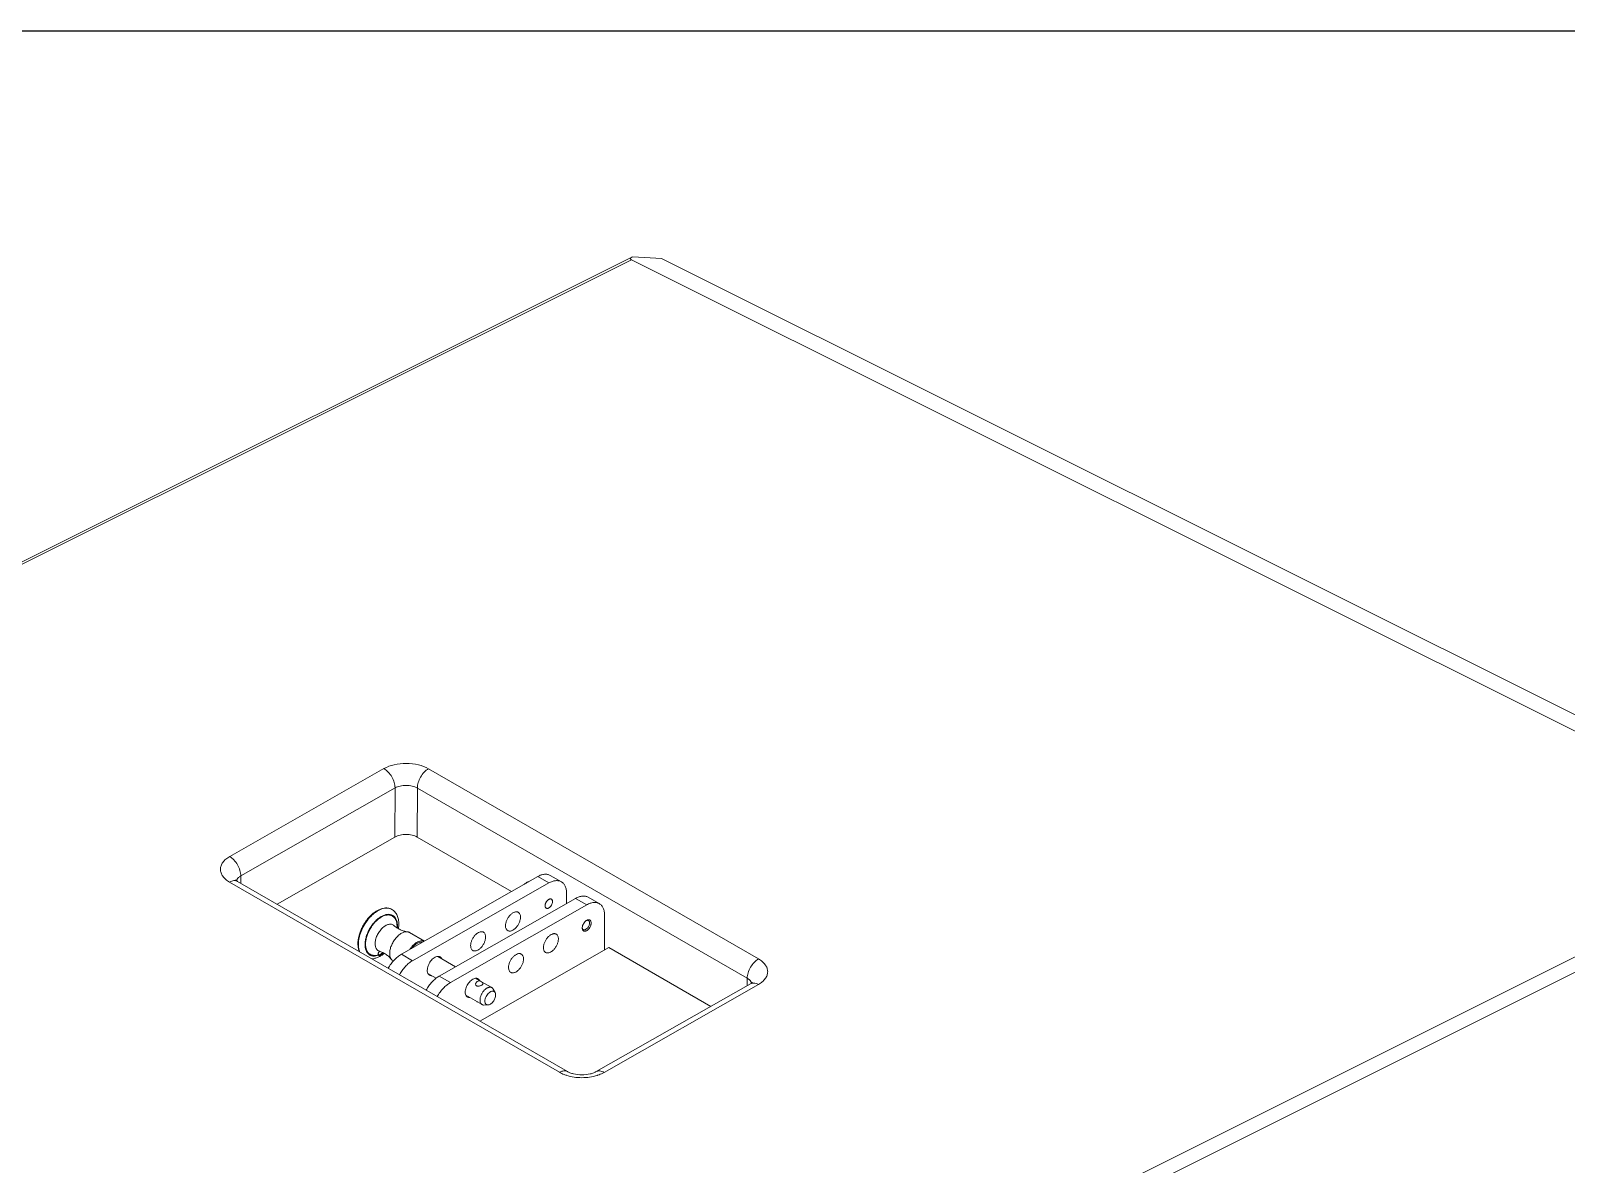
# Model space of a CAD drawing. Header units: millimetres. Extents: x 1177 to 3850, y 93 to 1984.
# Drawn here: x 2958 to 3375.7, y 1675.1 to 1983.6 of the extents above; entities that cross this region are included whole.
import ezdxf

# ---------------------------------------------------------------- set-up
doc = ezdxf.new("R2010")
doc.units = ezdxf.units.MM
doc.header["$LTSCALE"] = 0.1
doc.layers.get('Defpoints').update_dxf_attribs({"lineweight": 9})
doc.layers.add('图框', color=7, linetype='Continuous')

# ---------------------------------------------------------------- blocks, each defined once
blk = doc.blocks.new('A4-H')
at = {"layer": '图框'}
blk.add_lwpolyline([(0, 210.021), (297, 210.021), (297, 0), (0, 0)], close=True, dxfattribs=at)

msp = doc.modelspace()

# ---------------------------------------------------------------- linework, layer by layer
at = {"layer": 'Defpoints'}
for p, q in [((2636.87, 1679.67), (3121.52, 1922)), ((3121.52, 1922), (3121.76, 1922.1)), ((3121.76, 1922.1), (3129.61, 1921.66)), ((3129.61, 1921.66), (3446.42, 1763.26)), ((3121.44, 1921.29), (2638.06, 1679.6)), ((3121.44, 1921.29), (3439.5, 1762.25)), ((3012.14, 1758.85), (3054.1, 1782.77)), ((3066.24, 1782.74), (3155.98, 1730.97)), ((3015.16, 1753.58), (3057.12, 1777.51)), ((3057.08, 1764.14), (3057.12, 1777.51)), ((3063.16, 1764.13), (3063.19, 1777.49)), ((3063.19, 1777.49), (3152.93, 1725.72)), ((3025.03, 1745.87), (3057.08, 1764.14)), ((3063.16, 1764.13), (3088.8, 1749.33)), ((3439.5, 1762.25), (2956.12, 1520.56)), ((3441.39, 1759), (2958.01, 1517.31)), ((3012.12, 1751.88), (3101.86, 1700.11)), ((3014.26, 1752.09), (3103.99, 1700.31)), ((3015.15, 1751.57), (3015.16, 1753.58)), ((3095.92, 1753.39), (3058.83, 1732.24)), ((3098.95, 1751.64), (3061.86, 1730.49)), ((3098.95, 1751.64), (3095.92, 1753.39)), ((3099.34, 1753.71), (3102.37, 1751.96)), ((3106.23, 1747.44), (3069.13, 1726.29)), ((3103.79, 1746.05), (3103.8, 1748.79)), ((3109.26, 1745.69), (3106.23, 1747.44)), ((3109.64, 1747.76), (3112.68, 1746.02)), ((3109.26, 1745.69), (3072.16, 1724.54)), ((3098.94, 1744.85), (3098.93, 1744.84)), ((3114.08, 1733.35), (3114.11, 1742.84)), ((3061.06, 1738.15), (3065.1, 1735.82)), ((3109.23, 1741.46), (3109.25, 1741.47)), ((3080.21, 1714.03), (3115.3, 1734.04)), ((3115.3, 1734.04), (3143.01, 1718.05)), ((3052.59, 1732.26), (3052.59, 1732.26)), ((3052.65, 1732.18), (3052.65, 1732.18)), ((3052.7, 1732.14), (3052.7, 1732.14)), ((3056.6, 1730.41), (3056.65, 1730.38)), ((3058.83, 1732.24), (3061.86, 1730.49)), ((3068.72, 1731.64), (3073.59, 1728.83)), ((3066.06, 1727.03), (3068.31, 1725.74)), ((3069.13, 1726.29), (3072.16, 1724.54)), ((3079.03, 1725.7), (3080.4, 1724.91)), ((3152.92, 1723.7), (3152.93, 1725.72)), ((3076.37, 1721.09), (3080.78, 1718.54)), ((3080.67, 1724.75), (3083.44, 1723.15)), ((3083.81, 1722.77), (3084.34, 1721.81)), ((3153.82, 1724.22), (3111.86, 1700.29)), ((3155.96, 1724), (3114, 1700.08)), ((3081.3, 1718.41), (3082.39, 1718.44))]:
    msp.add_line(p, q, dxfattribs=at)
for points in [[(3052.59, 1732.26), (3052.57, 1732.33), (3052.56, 1732.44), (3052.57, 1732.5)], [(3052.57, 1732.5), (3052.61, 1732.62), (3052.75, 1732.82), (3052.98, 1733.01), (3053.01, 1733.03)], [(3052.7, 1732.14), (3052.68, 1732.15), (3052.65, 1732.18)]]:
    msp.add_lwpolyline(points, dxfattribs=at)
for centre, radius, start, end in [((3099.6, 1746.02), 1.33, 119.6926, 119.8547), ((3099.41, 1746.83), 0.48, 50.9192, 68.1497), ((3099.02, 1746.63), 0.917, 10.4699, 14.7651), ((3054.84, 1741.8), 3.01, 84.0991, 84.5992), ((3054.95, 1742.26), 2.54, 60.0261, 71.3202), ((3098.46, 1745.19), 0.48, 230.9192, 248.1497), ((3098.44, 1745.63), 0.919, 284.6748, 288.7605), ((3098.42, 1745.69), 0.976, 288.7418, 289.5044), ((3098.42, 1745.69), 0.993, 289.3477, 290.1303), ((3051.67, 1739.88), 5.98, 356.334, 359.8381), ((3109.74, 1739.37), 1.72, 175.6351, 179.8311), ((3108.93, 1739.56), 0.902, 192.3463, 194.7746), ((3110.12, 1739.95), 1.76, 120.2582, 124.3869), ((3109.52, 1740.59), 0.896, 104.6413, 107.6926), ((3052.94, 1732.33), 0.44, 196.6373, 210.1371), ((3053.13, 1732.3), 0.64, 155.5704, 160.6094), ((3052.57, 1732.1), 0.113, 32.3205, 44.4622), ((3080.03, 1723.95), 1.03, 14.7116, 159.9555), ((3080.02, 1720.16), 1.04, 231.0315, 248.3959), ((3107.22, 1710.06), 11.32, 251.1472, 252.0929), ((3108.69, 1710.06), 11.32, 287.6168, 288.5626)]:
    msp.add_arc(centre, radius, start, end, dxfattribs=at)
msp.add_ellipse((3127.1, 1921.81), major_axis=(5.96, 0.2), ratio=0.177331, start_param=2.77266, end_param=3.457379, dxfattribs=at)
for points, knots in [([(3054.1, 1782.77), (3054.96, 1783.27), (3056.97, 1783.98), (3060.17, 1784.32), (3063.37, 1783.97), (3065.38, 1783.24), (3066.24, 1782.74)], [0, 0, 0, 0, 0.237136, 0.5, 0.762864, 1, 1, 1, 1]), ([(3054.1, 1782.77), (3054.53, 1782.53), (3055.34, 1781.84), (3056.29, 1780.54), (3056.94, 1779.06), (3057.12, 1778.01), (3057.12, 1777.51)], [0, 0, 0, 0, 0.236845, 0.499383, 0.762256, 1, 1, 1, 1]), ([(3063.19, 1777.49), (3063.19, 1777.99), (3063.38, 1779.04), (3064.03, 1780.52), (3064.99, 1781.81), (3065.81, 1782.5), (3066.24, 1782.74)], [0, 0, 0, 0, 0.237744, 0.500617, 0.763155, 1, 1, 1, 1]), ([(3057.12, 1777.51), (3057.55, 1777.75), (3058.55, 1778.11), (3060.16, 1778.28), (3061.76, 1778.1), (3062.76, 1777.74), (3063.19, 1777.49)], [0, 0, 0, 0, 0.237152, 0.5, 0.762848, 1, 1, 1, 1]), ([(3063.16, 1764.13), (3062.73, 1764.38), (3061.72, 1764.74), (3060.12, 1764.92), (3058.52, 1764.75), (3057.52, 1764.39), (3057.08, 1764.14)], [0, 0, 0, 0, 0.237152, 0.5, 0.762848, 1, 1, 1, 1]), ([(3012.12, 1751.88), (3011.74, 1752.1), (3011.06, 1752.57), (3010.25, 1753.42), (3009.73, 1754.37), (3009.55, 1755.37), (3009.74, 1756.37), (3010.26, 1757.32), (3011.08, 1758.17), (3011.76, 1758.63), (3012.14, 1758.85)], [0, 0, 0, 0, 0.14513, 0.274898, 0.39135, 0.5, 0.60865, 0.725102, 0.85487, 1, 1, 1, 1]), ([(3015.16, 1753.58), (3015.16, 1754.08), (3014.98, 1755.13), (3014.33, 1756.61), (3013.38, 1757.91), (3012.57, 1758.6), (3012.14, 1758.85)], [0, 0, 0, 0, 0.237744, 0.500617, 0.763155, 1, 1, 1, 1]), ([(3012.12, 1751.88), (3012.31, 1751.99), (3012.68, 1752.16), (3013.25, 1752.3), (3013.79, 1752.28), (3014.12, 1752.17), (3014.26, 1752.08)], [0, 0, 0, 0, 0.288972, 0.548366, 0.781741, 1, 1, 1, 1]), ([(3013.76, 1752.44), (3013.75, 1752.45), (3013.73, 1752.49), (3013.77, 1752.44), (3013.81, 1752.4), (3013.88, 1752.34), (3013.98, 1752.26), (3014.11, 1752.18), (3014.2, 1752.12), (3014.26, 1752.09)], [0, 0, 0, 0, 0.049477, 0.091833, 0.180084, 0.314969, 0.497082, 0.725657, 1, 1, 1, 1]), ([(3013.97, 1752.28), (3013.99, 1752.34), (3014.08, 1752.59), (3014.23, 1752.81), (3014.37, 1752.96)], [0, 0, 0, 0, 0.237456, 1, 1, 1, 1]), ([(3014.37, 1752.96), (3014.42, 1753.02), (3014.66, 1753.26), (3014.94, 1753.46), (3015.16, 1753.58)], [0, 0, 0, 0, 0.23418, 1, 1, 1, 1]), ([(3092.99, 1751.83), (3092.87, 1751.77), (3092.65, 1751.62), (3092.44, 1751.45), (3092.34, 1751.35)], [0, 0, 0, 0, 0.486524, 1, 1, 1, 1]), ([(3092.78, 1751.6), (3092.81, 1751.62), (3092.92, 1751.7), (3093.03, 1751.77), (3093.12, 1751.82)], [0, 0, 0, 0, 0.256828, 1, 1, 1, 1]), ([(3093.63, 1752.09), (3093.58, 1752.08), (3093.35, 1752.02), (3093.14, 1751.92), (3092.99, 1751.83)], [0, 0, 0, 0, 0.239004, 1, 1, 1, 1]), ([(3093.12, 1751.82), (3093.14, 1751.84), (3093.25, 1751.9), (3093.36, 1751.95), (3093.45, 1751.98)], [0, 0, 0, 0, 0.257806, 1, 1, 1, 1]), ([(3099.34, 1753.71), (3099.22, 1753.78), (3098.99, 1753.89), (3098.6, 1754), (3098.19, 1754.04), (3097.6, 1754.02), (3096.82, 1753.84), (3096.22, 1753.56), (3095.92, 1753.39)], [0, 0, 0, 0, 0.108366, 0.218732, 0.332919, 0.452438, 0.711144, 1, 1, 1, 1]), ([(3098.95, 1751.64), (3099.25, 1751.81), (3099.85, 1752.09), (3100.63, 1752.28), (3101.22, 1752.29), (3101.63, 1752.25), (3102.02, 1752.14), (3102.26, 1752.03), (3102.37, 1751.96)], [0, 0, 0, 0, 0.288856, 0.547562, 0.667081, 0.781268, 0.891634, 1, 1, 1, 1]), ([(3102.37, 1751.96), (3102.48, 1751.9), (3102.7, 1751.74), (3102.99, 1751.46), (3103.24, 1751.12), (3103.52, 1750.59), (3103.75, 1749.81), (3103.8, 1749.14), (3103.8, 1748.79)], [0, 0, 0, 0, 0.10808, 0.218204, 0.332228, 0.451688, 0.710593, 1, 1, 1, 1]), ([(3098.16, 1744.82), (3098.13, 1744.85), (3098.07, 1744.91), (3098.01, 1745.02), (3097.96, 1745.15), (3097.93, 1745.29), (3097.92, 1745.45), (3097.94, 1745.62), (3097.97, 1745.8), (3098.04, 1746.05), (3098.17, 1746.35), (3098.35, 1746.63), (3098.52, 1746.84), (3098.65, 1746.97), (3098.79, 1747.08), (3098.89, 1747.15), (3098.94, 1747.18)], [0, 0, 0, 0, 0.043248, 0.089012, 0.13834, 0.191821, 0.249625, 0.311577, 0.377234, 0.445951, 0.589171, 0.734087, 0.804855, 0.873251, 0.938515, 1, 1, 1, 1]), ([(3098.23, 1744.78), (3098.19, 1744.8), (3098.13, 1744.86), (3098.05, 1744.96), (3097.99, 1745.08), (3097.93, 1745.28), (3097.93, 1745.57), (3098, 1745.94), (3098.15, 1746.31), (3098.37, 1746.66), (3098.63, 1746.96), (3098.83, 1747.11), (3098.94, 1747.17)], [0, 0, 0, 0, 0.042972, 0.087706, 0.135639, 0.187687, 0.305082, 0.438816, 0.583144, 0.730193, 0.871575, 1, 1, 1, 1]), ([(3099.94, 1746.59), (3099.94, 1746.42), (3099.88, 1746.07), (3099.66, 1745.59), (3099.35, 1745.16), (3099.08, 1744.93), (3098.93, 1744.85)], [0, 0, 0, 0, 0.237563, 0.50046, 0.763091, 1, 1, 1, 1]), ([(3098.94, 1747.18), (3098.99, 1747.21), (3099.11, 1747.26), (3099.28, 1747.31), (3099.42, 1747.32), (3099.52, 1747.3), (3099.56, 1747.29), (3099.59, 1747.28)], [0, 0, 0, 0, 0.286046, 0.545384, 0.780835, 0.891902, 1, 1, 1, 1]), ([(3098.94, 1747.17), (3099, 1747.21), (3099.12, 1747.27), (3099.31, 1747.31), (3099.49, 1747.31), (3099.6, 1747.27), (3099.64, 1747.24)], [0, 0, 0, 0, 0.289137, 0.548344, 0.781704, 1, 1, 1, 1]), ([(3099.64, 1747.24), (3099.68, 1747.22), (3099.74, 1747.18), (3099.84, 1747.06), (3099.88, 1746.94), (3099.91, 1746.86)], [0, 0, 0, 0, 0.232851, 0.473427, 1, 1, 1, 1]), ([(3099.71, 1747.2), (3099.74, 1747.18), (3099.79, 1747.13), (3099.85, 1747.03), (3099.9, 1746.92), (3099.92, 1746.84), (3099.93, 1746.79)], [0, 0, 0, 0, 0.228376, 0.468248, 0.724448, 1, 1, 1, 1]), ([(3099.92, 1746.8), (3099.92, 1746.78), (3099.93, 1746.71), (3099.94, 1746.64), (3099.94, 1746.59)], [0, 0, 0, 0, 0.240435, 1, 1, 1, 1]), ([(3099.93, 1746.79), (3099.93, 1746.78), (3099.94, 1746.71), (3099.95, 1746.64), (3099.95, 1746.59)], [0, 0, 0, 0, 0.240815, 1, 1, 1, 1]), ([(3109.64, 1747.76), (3109.53, 1747.83), (3109.29, 1747.94), (3108.91, 1748.05), (3108.5, 1748.1), (3107.91, 1748.08), (3107.12, 1747.89), (3106.53, 1747.61), (3106.23, 1747.44)], [0, 0, 0, 0, 0.108366, 0.218732, 0.332919, 0.452438, 0.711144, 1, 1, 1, 1]), ([(3109.26, 1745.69), (3109.56, 1745.86), (3110.15, 1746.14), (3110.94, 1746.33), (3111.53, 1746.35), (3111.94, 1746.3), (3112.33, 1746.19), (3112.56, 1746.08), (3112.68, 1746.02)], [0, 0, 0, 0, 0.288856, 0.547562, 0.667081, 0.781268, 0.891634, 1, 1, 1, 1]), ([(3056.22, 1744.46), (3056.02, 1744.58), (3055.58, 1744.76), (3054.86, 1744.87), (3054.1, 1744.83), (3053.32, 1744.63), (3052.53, 1744.29), (3051.75, 1743.83), (3050.98, 1743.24), (3050.25, 1742.54), (3049.56, 1741.75), (3048.93, 1740.89), (3048.37, 1739.96), (3047.9, 1738.99), (3047.52, 1738), (3047.24, 1737.01), (3047.06, 1736.04), (3047.02, 1735.4), (3047.02, 1735.09)], [0, 0, 0, 0, 0.046596, 0.094359, 0.144389, 0.197547, 0.254369, 0.315016, 0.379304, 0.446763, 0.516706, 0.588288, 0.660572, 0.732578, 0.803347, 0.87198, 0.93773, 1, 1, 1, 1]), ([(3055.13, 1744.8), (3054.92, 1744.82), (3054.49, 1744.82), (3053.83, 1744.69), (3053.14, 1744.45), (3052.45, 1744.11), (3051.76, 1743.65), (3051.08, 1743.11), (3050.42, 1742.47), (3049.58, 1741.52), (3048.67, 1740.18), (3047.96, 1738.72), (3047.54, 1737.52), (3047.32, 1736.63), (3047.18, 1735.76), (3047.14, 1735.19), (3047.14, 1734.92)], [0, 0, 0, 0, 0.045106, 0.093501, 0.14565, 0.201697, 0.26152, 0.324782, 0.390981, 0.459494, 0.60044, 0.741487, 0.810123, 0.876482, 0.939957, 1, 1, 1, 1]), ([(3057.78, 1739.94), (3057.78, 1740.26), (3057.75, 1740.72), (3057.61, 1741.31), (3057.46, 1741.7), (3057.28, 1742.05), (3057.06, 1742.35), (3056.8, 1742.61), (3056.51, 1742.82), (3056.18, 1742.97), (3055.83, 1743.07), (3055.46, 1743.12), (3054.92, 1743.1), (3054.2, 1742.94), (3053.34, 1742.53), (3052.49, 1741.94), (3051.67, 1741.18), (3050.91, 1740.28), (3050.25, 1739.27), (3049.7, 1738.19), (3049.29, 1737.08), (3049.03, 1735.99), (3048.97, 1735.26), (3048.96, 1734.91)], [0, 0, 0, 0, 0.060506, 0.088399, 0.114768, 0.139769, 0.163635, 0.186676, 0.209275, 0.231853, 0.254832, 0.278599, 0.303476, 0.357344, 0.417529, 0.483899, 0.555533, 0.630967, 0.708408, 0.785898, 0.861478, 0.933338, 1, 1, 1, 1]), ([(3057.65, 1739.86), (3057.65, 1740.17), (3057.61, 1740.62), (3057.48, 1741.19), (3057.34, 1741.57), (3057.16, 1741.91), (3056.94, 1742.2), (3056.69, 1742.45), (3056.41, 1742.66), (3056.1, 1742.81), (3055.76, 1742.9), (3055.39, 1742.95), (3054.87, 1742.93), (3054.18, 1742.77), (3053.34, 1742.38), (3052.52, 1741.8), (3051.72, 1741.06), (3050.98, 1740.19), (3050.34, 1739.21), (3049.81, 1738.17), (3049.41, 1737.09), (3049.16, 1736.03), (3049.1, 1735.33), (3049.1, 1734.99)], [0, 0, 0, 0, 0.060506, 0.088399, 0.114768, 0.139769, 0.163635, 0.186676, 0.209275, 0.231853, 0.254832, 0.278599, 0.303476, 0.357344, 0.417529, 0.483899, 0.555533, 0.630967, 0.708408, 0.785898, 0.861478, 0.933338, 1, 1, 1, 1]), ([(3055.76, 1744.67), (3055.71, 1744.68), (3055.52, 1744.74), (3055.31, 1744.78), (3055.15, 1744.8)], [0, 0, 0, 0, 0.246115, 1, 1, 1, 1]), ([(3058.16, 1740.46), (3058.16, 1740.88), (3058.1, 1741.68), (3057.8, 1742.64), (3057.43, 1743.31), (3057.09, 1743.76), (3056.69, 1744.15), (3056.38, 1744.37), (3056.22, 1744.46)], [0, 0, 0, 0, 0.266082, 0.517578, 0.639823, 0.760626, 0.880385, 1, 1, 1, 1]), ([(3090.65, 1743.66), (3090.57, 1743.7), (3090.42, 1743.77), (3090.16, 1743.8), (3089.88, 1743.78), (3089.48, 1743.68), (3088.97, 1743.4), (3088.4, 1742.9), (3087.89, 1742.26), (3087.5, 1741.53), (3087.24, 1740.77), (3087.17, 1740.25), (3087.17, 1740.01)], [0, 0, 0, 0, 0.042962, 0.087674, 0.135559, 0.187537, 0.304728, 0.438242, 0.582419, 0.72948, 0.8711, 1, 1, 1, 1]), ([(3087.77, 1738.68), (3087.84, 1738.63), (3088, 1738.57), (3088.26, 1738.53), (3088.53, 1738.55), (3088.94, 1738.66), (3089.45, 1738.94), (3090.02, 1739.44), (3090.52, 1740.08), (3090.92, 1740.81), (3091.17, 1741.57), (3091.24, 1742.08), (3091.25, 1742.33)], [0, 0, 0, 0, 0.042962, 0.087674, 0.135559, 0.187537, 0.304728, 0.438242, 0.582419, 0.72948, 0.8711, 1, 1, 1, 1]), ([(3091.25, 1742.33), (3091.25, 1742.48), (3091.22, 1742.76), (3091.11, 1743.14), (3090.92, 1743.45), (3090.74, 1743.6), (3090.65, 1743.66)], [0, 0, 0, 0, 0.28977, 0.54909, 0.78225, 1, 1, 1, 1]), ([(3098.67, 1744.74), (3098.6, 1744.72), (3098.48, 1744.71), (3098.33, 1744.74), (3098.26, 1744.77), (3098.23, 1744.78)], [0, 0, 0, 0, 0.525785, 0.766612, 1, 1, 1, 1]), ([(3098.74, 1744.76), (3098.7, 1744.74), (3098.62, 1744.72), (3098.5, 1744.71), (3098.39, 1744.71), (3098.32, 1744.73), (3098.28, 1744.75)], [0, 0, 0, 0, 0.275127, 0.531079, 0.77106, 1, 1, 1, 1]), ([(3098.93, 1744.85), (3098.92, 1744.84), (3098.86, 1744.81), (3098.8, 1744.78), (3098.75, 1744.77)], [0, 0, 0, 0, 0.259025, 1, 1, 1, 1]), ([(3098.93, 1744.84), (3098.92, 1744.84), (3098.86, 1744.81), (3098.8, 1744.78), (3098.76, 1744.76)], [0, 0, 0, 0, 0.258671, 1, 1, 1, 1]), ([(3112.68, 1746.02), (3112.79, 1745.95), (3113.01, 1745.8), (3113.3, 1745.51), (3113.55, 1745.18), (3113.83, 1744.65), (3114.06, 1743.86), (3114.11, 1743.19), (3114.11, 1742.84)], [0, 0, 0, 0, 0.10808, 0.218204, 0.332228, 0.451688, 0.710593, 1, 1, 1, 1]), ([(3056.81, 1740.08), (3056.72, 1740.16), (3056.52, 1740.3), (3056.16, 1740.42), (3055.77, 1740.45), (3055.35, 1740.39), (3054.92, 1740.25), (3054.48, 1740.02), (3054.04, 1739.71), (3053.46, 1739.2), (3052.81, 1738.42), (3052.3, 1737.53), (3051.99, 1736.77), (3051.82, 1736.21), (3051.72, 1735.65), (3051.69, 1735.29), (3051.69, 1735.11)], [0, 0, 0, 0, 0.043454, 0.087346, 0.133573, 0.18357, 0.238162, 0.297604, 0.361684, 0.429836, 0.574714, 0.724021, 0.797485, 0.868591, 0.936384, 1, 1, 1, 1]), ([(3060.5, 1738.34), (3060.38, 1738.36), (3060.12, 1738.37), (3059.72, 1738.31), (3059.31, 1738.18), (3058.9, 1737.98), (3058.48, 1737.72), (3057.92, 1737.28), (3057.26, 1736.6), (3056.6, 1735.65), (3056.09, 1734.6), (3055.76, 1733.54), (3055.67, 1732.82), (3055.67, 1732.48)], [0, 0, 0, 0, 0.044657, 0.092508, 0.144119, 0.199702, 0.259176, 0.322232, 0.456841, 0.5983, 0.740164, 0.875916, 1, 1, 1, 1]), ([(3056.81, 1740.08), (3057.07, 1739.85), (3057.63, 1739.42), (3058.55, 1738.9), (3059.51, 1738.53), (3060.17, 1738.39), (3060.5, 1738.34)], [0, 0, 0, 0, 0.25329, 0.509529, 0.761282, 1, 1, 1, 1]), ([(3057.78, 1739.94), (3057.78, 1739.9), (3057.78, 1739.72), (3057.77, 1739.54), (3057.76, 1739.41)], [0, 0, 0, 0, 0.24537, 1, 1, 1, 1]), ([(3058.05, 1739.2), (3058.07, 1739.31), (3058.13, 1739.73), (3058.16, 1740.15), (3058.16, 1740.46)], [0, 0, 0, 0, 0.255691, 1, 1, 1, 1]), ([(3061.06, 1738.15), (3060.98, 1738.2), (3060.79, 1738.28), (3060.6, 1738.32), (3060.5, 1738.34)], [0, 0, 0, 0, 0.493881, 1, 1, 1, 1]), ([(3081.16, 1738.25), (3081.09, 1738.29), (3080.93, 1738.36), (3080.67, 1738.39), (3080.4, 1738.37), (3079.99, 1738.27), (3079.48, 1737.99), (3078.91, 1737.49), (3078.41, 1736.85), (3078.01, 1736.12), (3077.76, 1735.36), (3077.69, 1734.84), (3077.68, 1734.6)], [0, 0, 0, 0, 0.042962, 0.087674, 0.135559, 0.187537, 0.304728, 0.438242, 0.582419, 0.72948, 0.8711, 1, 1, 1, 1]), ([(3081.76, 1736.92), (3081.76, 1737.07), (3081.74, 1737.35), (3081.63, 1737.73), (3081.43, 1738.04), (3081.26, 1738.19), (3081.16, 1738.25)], [0, 0, 0, 0, 0.28977, 0.54909, 0.78225, 1, 1, 1, 1]), ([(3087.17, 1740.01), (3087.17, 1739.86), (3087.19, 1739.58), (3087.3, 1739.19), (3087.5, 1738.88), (3087.67, 1738.73), (3087.77, 1738.68)], [0, 0, 0, 0, 0.28977, 0.54909, 0.78225, 1, 1, 1, 1]), ([(3100.95, 1737.71), (3100.88, 1737.75), (3100.73, 1737.82), (3100.47, 1737.86), (3100.19, 1737.84), (3099.79, 1737.73), (3099.27, 1737.45), (3098.71, 1736.95), (3098.2, 1736.31), (3097.81, 1735.58), (3097.55, 1734.82), (3097.48, 1734.3), (3097.48, 1734.06)], [0, 0, 0, 0, 0.042962, 0.087674, 0.135559, 0.187537, 0.304728, 0.438242, 0.582419, 0.72948, 0.8711, 1, 1, 1, 1]), ([(3108.03, 1739.5), (3108.05, 1739.68), (3108.13, 1740.05), (3108.36, 1740.57), (3108.7, 1741.04), (3108.98, 1741.3), (3109.13, 1741.4)], [0, 0, 0, 0, 0.240024, 0.499921, 0.759829, 1, 1, 1, 1]), ([(3108.05, 1739.37), (3108.05, 1739.38), (3108.04, 1739.42), (3108.04, 1739.46), (3108.03, 1739.5)], [0, 0, 0, 0, 0.243874, 1, 1, 1, 1]), ([(3108.13, 1738.87), (3108.11, 1738.9), (3108.05, 1739.06), (3108.03, 1739.24), (3108.03, 1739.37)], [0, 0, 0, 0, 0.229347, 1, 1, 1, 1]), ([(3108.32, 1738.96), (3108.29, 1738.98), (3108.23, 1739.02), (3108.13, 1739.14), (3108.08, 1739.26), (3108.06, 1739.33)], [0, 0, 0, 0, 0.232853, 0.473429, 1, 1, 1, 1]), ([(3109.24, 1738.66), (3109.18, 1738.63), (3109.07, 1738.57), (3108.85, 1738.5), (3108.63, 1738.49), (3108.43, 1738.55), (3108.31, 1738.62), (3108.2, 1738.73), (3108.15, 1738.82), (3108.13, 1738.87)], [0, 0, 0, 0, 0.151436, 0.291411, 0.538468, 0.652073, 0.763908, 0.878537, 1, 1, 1, 1]), ([(3109.03, 1739.03), (3108.97, 1738.99), (3108.84, 1738.93), (3108.65, 1738.89), (3108.48, 1738.89), (3108.37, 1738.93), (3108.32, 1738.96)], [0, 0, 0, 0, 0.289137, 0.548344, 0.781704, 1, 1, 1, 1]), ([(3109.74, 1741.41), (3109.77, 1741.39), (3109.84, 1741.34), (3109.92, 1741.24), (3109.98, 1741.12), (3110.03, 1740.92), (3110.04, 1740.63), (3109.97, 1740.26), (3109.82, 1739.89), (3109.6, 1739.54), (3109.34, 1739.24), (3109.13, 1739.09), (3109.03, 1739.03)], [0, 0, 0, 0, 0.042972, 0.087706, 0.135639, 0.187688, 0.305082, 0.438816, 0.583144, 0.730193, 0.871575, 1, 1, 1, 1]), ([(3109.13, 1741.4), (3109.14, 1741.4), (3109.18, 1741.42), (3109.22, 1741.43), (3109.25, 1741.44)], [0, 0, 0, 0, 0.256161, 1, 1, 1, 1]), ([(3109.25, 1741.47), (3109.32, 1741.51), (3109.47, 1741.59), (3109.7, 1741.64), (3109.92, 1741.63), (3110.11, 1741.56), (3110.27, 1741.43), (3110.38, 1741.24), (3110.45, 1741.01), (3110.47, 1740.75), (3110.44, 1740.46), (3110.34, 1740.05), (3110.12, 1739.55), (3109.8, 1739.11), (3109.49, 1738.82), (3109.32, 1738.71), (3109.24, 1738.66)], [0, 0, 0, 0, 0.060235, 0.114195, 0.162756, 0.208212, 0.253751, 0.302548, 0.356782, 0.417358, 0.4841, 0.556047, 0.709036, 0.861821, 0.933569, 1, 1, 1, 1]), ([(3109.29, 1741.46), (3109.37, 1741.48), (3109.49, 1741.49), (3109.64, 1741.46), (3109.71, 1741.43), (3109.74, 1741.41)], [0, 0, 0, 0, 0.525793, 0.766617, 1, 1, 1, 1]), ([(3047.02, 1735.09), (3047.02, 1734.89), (3047.05, 1734.16), (3047.21, 1733.42), (3047.43, 1732.92)], [0, 0, 0, 0, 0.267495, 1, 1, 1, 1]), ([(3047.5, 1732.89), (3047.37, 1733.19), (3047.19, 1733.86), (3047.14, 1734.56), (3047.14, 1734.92)], [0, 0, 0, 0, 0.473961, 1, 1, 1, 1]), ([(3052.65, 1731.99), (3052.41, 1731.9), (3051.93, 1731.76), (3051.32, 1731.72), (3050.87, 1731.79), (3050.55, 1731.89), (3050.26, 1732.02), (3050, 1732.2), (3049.76, 1732.43), (3049.47, 1732.78), (3049.2, 1733.32), (3049, 1734.08), (3048.96, 1734.63), (3048.96, 1734.91)], [0, 0, 0, 0, 0.134958, 0.257308, 0.31492, 0.370918, 0.426064, 0.48119, 0.53713, 0.594655, 0.716752, 0.851402, 1, 1, 1, 1]), ([(3052.56, 1732.11), (3052.33, 1732.03), (3051.88, 1731.92), (3051.3, 1731.9), (3050.88, 1731.98), (3050.59, 1732.08), (3050.31, 1732.22), (3050.07, 1732.39), (3049.84, 1732.61), (3049.58, 1732.95), (3049.31, 1733.47), (3049.13, 1734.2), (3049.1, 1734.72), (3049.1, 1734.99)], [0, 0, 0, 0, 0.133382, 0.25469, 0.31203, 0.36793, 0.423143, 0.478476, 0.534728, 0.592632, 0.715551, 0.85091, 1, 1, 1, 1]), ([(3052.8, 1733.12), (3052.71, 1733.15), (3052.55, 1733.22), (3052.32, 1733.38), (3052.13, 1733.58), (3051.97, 1733.82), (3051.85, 1734.1), (3051.72, 1734.53), (3051.69, 1734.87), (3051.69, 1735.11)], [0, 0, 0, 0, 0.110209, 0.220241, 0.332856, 0.450501, 0.575073, 0.707904, 1, 1, 1, 1]), ([(3065.07, 1735.81), (3064.93, 1735.86), (3064.61, 1735.92), (3064.12, 1735.9), (3063.6, 1735.75), (3063.06, 1735.49), (3062.53, 1735.13), (3062.01, 1734.68), (3061.53, 1734.15), (3061.23, 1733.75), (3061.1, 1733.54)], [0, 0, 0, 0, 0.093018, 0.193277, 0.303482, 0.424694, 0.556616, 0.697926, 0.846572, 1, 1, 1, 1]), ([(3064.6, 1735.54), (3064.48, 1735.56), (3064.24, 1735.56), (3063.86, 1735.5), (3063.47, 1735.37), (3063.07, 1735.17), (3062.67, 1734.91), (3062.14, 1734.48), (3061.78, 1734.09), (3061.56, 1733.81)], [0, 0, 0, 0, 0.096997, 0.201285, 0.314141, 0.435992, 0.566557, 0.705014, 1, 1, 1, 1]), ([(3077.68, 1734.6), (3077.68, 1734.45), (3077.71, 1734.17), (3077.82, 1733.78), (3078.01, 1733.47), (3078.19, 1733.32), (3078.28, 1733.27)], [0, 0, 0, 0, 0.28977, 0.54909, 0.78225, 1, 1, 1, 1]), ([(3078.28, 1733.27), (3078.36, 1733.23), (3078.51, 1733.16), (3078.77, 1733.12), (3079.05, 1733.14), (3079.45, 1733.25), (3079.96, 1733.53), (3080.53, 1734.03), (3081.04, 1734.67), (3081.43, 1735.4), (3081.69, 1736.16), (3081.76, 1736.67), (3081.76, 1736.92)], [0, 0, 0, 0, 0.042962, 0.087674, 0.135559, 0.187537, 0.304728, 0.438242, 0.582419, 0.72948, 0.8711, 1, 1, 1, 1]), ([(3097.48, 1734.06), (3097.48, 1733.91), (3097.5, 1733.63), (3097.61, 1733.25), (3097.8, 1732.93), (3097.98, 1732.78), (3098.08, 1732.73)], [0, 0, 0, 0, 0.28977, 0.54909, 0.78225, 1, 1, 1, 1]), ([(3098.08, 1732.73), (3098.15, 1732.69), (3098.31, 1732.62), (3098.56, 1732.58), (3098.84, 1732.6), (3099.24, 1732.71), (3099.76, 1732.99), (3100.33, 1733.49), (3100.83, 1734.13), (3101.22, 1734.86), (3101.48, 1735.62), (3101.55, 1736.14), (3101.55, 1736.38)], [0, 0, 0, 0, 0.042962, 0.087674, 0.135559, 0.187537, 0.304728, 0.438242, 0.582419, 0.72948, 0.8711, 1, 1, 1, 1]), ([(3101.55, 1736.38), (3101.55, 1736.53), (3101.53, 1736.81), (3101.42, 1737.19), (3101.23, 1737.51), (3101.05, 1737.66), (3100.95, 1737.71)], [0, 0, 0, 0, 0.28977, 0.54909, 0.78225, 1, 1, 1, 1]), ([(3050.78, 1730.99), (3051.08, 1731.01), (3051.67, 1731.11), (3052.54, 1731.43), (3053.38, 1731.89), (3053.92, 1732.27), (3054.18, 1732.48)], [0, 0, 0, 0, 0.234154, 0.477602, 0.732609, 1, 1, 1, 1]), ([(3052.5, 1732.31), (3052.5, 1732.32), (3052.5, 1732.37), (3052.5, 1732.41), (3052.51, 1732.44)], [0, 0, 0, 0, 0.244633, 1, 1, 1, 1]), ([(3052.52, 1732.21), (3052.52, 1732.22), (3052.51, 1732.25), (3052.5, 1732.29), (3052.5, 1732.31)], [0, 0, 0, 0, 0.246535, 1, 1, 1, 1]), ([(3052.51, 1732.44), (3052.51, 1732.45), (3052.52, 1732.47), (3052.52, 1732.5), (3052.53, 1732.52)], [0, 0, 0, 0, 0.246051, 1, 1, 1, 1]), ([(3052.55, 1732.57), (3052.57, 1732.61), (3052.64, 1732.73), (3052.79, 1732.89), (3052.93, 1732.98), (3053.01, 1733.03)], [0, 0, 0, 0, 0.229697, 0.601613, 1, 1, 1, 1]), ([(3052.56, 1732.11), (3052.57, 1732.13), (3052.6, 1732.16), (3052.6, 1732.2), (3052.6, 1732.22)], [0, 0, 0, 0, 0.525981, 1, 1, 1, 1]), ([(3052.65, 1731.99), (3052.64, 1732), (3052.61, 1732.04), (3052.58, 1732.08), (3052.56, 1732.11)], [0, 0, 0, 0, 0.242653, 1, 1, 1, 1]), ([(3052.61, 1732.23), (3052.61, 1732.23), (3052.6, 1732.24), (3052.6, 1732.25), (3052.59, 1732.26)], [0, 0, 0, 0, 0.243128, 1, 1, 1, 1]), ([(3052.6, 1732.22), (3052.6, 1732.22), (3052.6, 1732.24), (3052.6, 1732.25), (3052.59, 1732.26)], [0, 0, 0, 0, 0.254463, 1, 1, 1, 1]), ([(3052.65, 1732.18), (3052.65, 1732.18), (3052.63, 1732.2), (3052.62, 1732.22), (3052.61, 1732.23)], [0, 0, 0, 0, 0.237502, 1, 1, 1, 1]), ([(3053.97, 1732.6), (3053.87, 1732.45), (3053.69, 1732.25), (3053.42, 1732.04), (3053.23, 1731.92), (3053.07, 1731.86), (3052.96, 1731.84), (3052.89, 1731.84), (3052.82, 1731.85), (3052.73, 1731.9), (3052.68, 1731.95), (3052.65, 1731.99)], [0, 0, 0, 0, 0.329623, 0.484767, 0.622247, 0.735781, 0.78377, 0.827238, 0.86818, 0.909084, 1, 1, 1, 1]), ([(3052.65, 1731.99), (3052.67, 1732.01), (3052.69, 1732.06), (3052.68, 1732.12), (3052.67, 1732.15), (3052.66, 1732.16)], [0, 0, 0, 0, 0.526723, 0.769991, 1, 1, 1, 1]), ([(3053.74, 1732.7), (3053.7, 1732.65), (3053.61, 1732.55), (3053.46, 1732.42), (3053.31, 1732.3), (3053.17, 1732.21), (3053.03, 1732.15), (3052.91, 1732.11), (3052.8, 1732.1), (3052.73, 1732.12), (3052.7, 1732.14)], [0, 0, 0, 0, 0.16235, 0.321682, 0.473439, 0.612089, 0.732882, 0.83417, 0.919681, 1, 1, 1, 1]), ([(3056.15, 1730.8), (3055.95, 1731.06), (3055.49, 1731.56), (3054.69, 1732.21), (3053.78, 1732.75), (3053.13, 1733.01), (3052.8, 1733.12)], [0, 0, 0, 0, 0.238717, 0.490468, 0.746701, 1, 1, 1, 1]), ([(3058.83, 1732.24), (3058.48, 1732.04), (3057.79, 1731.56), (3056.85, 1730.67), (3055.99, 1729.62), (3055.49, 1728.83), (3055.27, 1728.42)], [0, 0, 0, 0, 0.227937, 0.474476, 0.734098, 1, 1, 1, 1]), ([(3056.15, 1730.8), (3056.07, 1730.9), (3055.93, 1731.14), (3055.78, 1731.54), (3055.69, 1731.99), (3055.67, 1732.31), (3055.67, 1732.48)], [0, 0, 0, 0, 0.221983, 0.460986, 0.720135, 1, 1, 1, 1]), ([(3056.6, 1730.41), (3056.51, 1730.46), (3056.35, 1730.58), (3056.21, 1730.72), (3056.15, 1730.8)], [0, 0, 0, 0, 0.493876, 1, 1, 1, 1]), ([(3058.3, 1726.68), (3058.52, 1727.08), (3059.02, 1727.87), (3059.88, 1728.92), (3060.82, 1729.81), (3061.51, 1730.29), (3061.86, 1730.49)], [0, 0, 0, 0, 0.265902, 0.525524, 0.772063, 1, 1, 1, 1]), ([(3068.73, 1731.65), (3068.56, 1731.64), (3068.21, 1731.55), (3067.72, 1731.28), (3067.23, 1730.87), (3066.79, 1730.36), (3066.41, 1729.77), (3066.12, 1729.14), (3065.94, 1728.5), (3065.89, 1728.07), (3065.89, 1727.87)], [0, 0, 0, 0, 0.097633, 0.209576, 0.334661, 0.469316, 0.608593, 0.746947, 0.878941, 1, 1, 1, 1]), ([(3069.36, 1731.52), (3069.27, 1731.58), (3069.06, 1731.65), (3068.84, 1731.66), (3068.73, 1731.65)], [0, 0, 0, 0, 0.484161, 1, 1, 1, 1]), ([(3069.8, 1731.04), (3069.75, 1731.14), (3069.63, 1731.33), (3069.45, 1731.47), (3069.36, 1731.52)], [0, 0, 0, 0, 0.515928, 1, 1, 1, 1]), ([(3091.47, 1732.3), (3091.4, 1732.34), (3091.24, 1732.41), (3090.98, 1732.45), (3090.7, 1732.43), (3090.3, 1732.32), (3089.79, 1732.04), (3089.22, 1731.54), (3088.72, 1730.9), (3088.32, 1730.17), (3088.06, 1729.41), (3087.99, 1728.9), (3087.99, 1728.65)], [0, 0, 0, 0, 0.042962, 0.087674, 0.135559, 0.187537, 0.304728, 0.438242, 0.582419, 0.72948, 0.8711, 1, 1, 1, 1]), ([(3088.59, 1727.32), (3088.66, 1727.28), (3088.82, 1727.21), (3089.08, 1727.18), (3089.35, 1727.2), (3089.76, 1727.3), (3090.27, 1727.58), (3090.84, 1728.08), (3091.34, 1728.72), (3091.74, 1729.45), (3092, 1730.21), (3092.07, 1730.73), (3092.07, 1730.97)], [0, 0, 0, 0, 0.042962, 0.087674, 0.135559, 0.187537, 0.304728, 0.438242, 0.582419, 0.72948, 0.8711, 1, 1, 1, 1]), ([(3092.07, 1730.97), (3092.07, 1731.12), (3092.05, 1731.4), (3091.93, 1731.78), (3091.74, 1732.1), (3091.56, 1732.25), (3091.47, 1732.3)], [0, 0, 0, 0, 0.28977, 0.54909, 0.78225, 1, 1, 1, 1]), ([(3155.98, 1730.97), (3155.54, 1730.72), (3154.73, 1730.04), (3153.77, 1728.74), (3153.12, 1727.27), (3152.93, 1726.22), (3152.93, 1725.72)], [0, 0, 0, 0, 0.236845, 0.499383, 0.762256, 1, 1, 1, 1]), ([(3155.98, 1730.97), (3156.35, 1730.75), (3157.03, 1730.28), (3157.85, 1729.43), (3158.36, 1728.48), (3158.54, 1727.48), (3158.36, 1726.48), (3157.84, 1725.54), (3157.02, 1724.69), (3156.33, 1724.22), (3155.96, 1724)], [0, 0, 0, 0, 0.14513, 0.274898, 0.39135, 0.5, 0.60865, 0.725102, 0.85487, 1, 1, 1, 1]), ([(3069.13, 1726.29), (3068.78, 1726.09), (3068.1, 1725.61), (3067.16, 1724.72), (3066.3, 1723.67), (3065.8, 1722.89), (3065.57, 1722.48)], [0, 0, 0, 0, 0.227937, 0.474476, 0.734098, 1, 1, 1, 1]), ([(3065.89, 1727.87), (3065.89, 1727.79), (3065.9, 1727.5), (3065.96, 1727.22), (3066.05, 1727.03)], [0, 0, 0, 0, 0.27237, 1, 1, 1, 1]), ([(3066.05, 1727.03), (3066.1, 1726.92), (3066.22, 1726.74), (3066.4, 1726.59), (3066.49, 1726.54)], [0, 0, 0, 0, 0.515928, 1, 1, 1, 1]), ([(3066.49, 1726.54), (3066.58, 1726.49), (3066.79, 1726.41), (3067.01, 1726.4), (3067.12, 1726.41)], [0, 0, 0, 0, 0.484161, 1, 1, 1, 1]), ([(3079.04, 1725.71), (3078.87, 1725.69), (3078.52, 1725.6), (3078.02, 1725.33), (3077.54, 1724.92), (3077.1, 1724.41), (3076.72, 1723.82), (3076.43, 1723.19), (3076.24, 1722.56), (3076.2, 1722.13), (3076.2, 1721.92)], [0, 0, 0, 0, 0.097633, 0.209576, 0.334661, 0.469316, 0.608593, 0.746947, 0.878941, 1, 1, 1, 1]), ([(3079.67, 1725.58), (3079.58, 1725.63), (3079.37, 1725.71), (3079.15, 1725.72), (3079.04, 1725.71)], [0, 0, 0, 0, 0.484161, 1, 1, 1, 1]), ([(3080.1, 1725.09), (3080.05, 1725.19), (3079.93, 1725.38), (3079.76, 1725.52), (3079.67, 1725.58)], [0, 0, 0, 0, 0.515928, 1, 1, 1, 1]), ([(3087.99, 1728.65), (3087.99, 1728.5), (3088.01, 1728.22), (3088.13, 1727.84), (3088.32, 1727.53), (3088.5, 1727.37), (3088.59, 1727.32)], [0, 0, 0, 0, 0.28977, 0.54909, 0.78225, 1, 1, 1, 1]), ([(3152.93, 1725.72), (3153, 1725.67), (3153.29, 1725.5), (3153.55, 1725.28), (3153.71, 1725.09)], [0, 0, 0, 0, 0.266386, 1, 1, 1, 1]), ([(3068.6, 1720.73), (3068.83, 1721.14), (3069.33, 1721.92), (3070.19, 1722.97), (3071.13, 1723.86), (3071.82, 1724.34), (3072.16, 1724.54)], [0, 0, 0, 0, 0.265902, 0.525524, 0.772063, 1, 1, 1, 1]), ([(3076.2, 1721.92), (3076.2, 1721.84), (3076.21, 1721.56), (3076.27, 1721.27), (3076.36, 1721.08)], [0, 0, 0, 0, 0.27237, 1, 1, 1, 1]), ([(3076.36, 1721.08), (3076.41, 1720.98), (3076.53, 1720.79), (3076.7, 1720.65), (3076.79, 1720.59)], [0, 0, 0, 0, 0.515928, 1, 1, 1, 1]), ([(3079.06, 1724.31), (3079.03, 1724.23), (3079.01, 1724.07), (3079.07, 1723.88), (3079.18, 1723.75), (3079.28, 1723.67), (3079.4, 1723.61), (3079.58, 1723.55), (3079.84, 1723.54), (3080.15, 1723.6), (3080.45, 1723.7), (3080.63, 1723.79), (3080.71, 1723.84)], [0, 0, 0, 0, 0.105354, 0.211456, 0.266615, 0.323901, 0.384026, 0.447443, 0.583537, 0.727901, 0.870691, 1, 1, 1, 1]), ([(3083.44, 1723.15), (3083.38, 1723.19), (3083.23, 1723.25), (3082.99, 1723.29), (3082.74, 1723.27), (3082.47, 1723.2), (3082.19, 1723.08), (3081.81, 1722.84), (3081.36, 1722.45), (3080.9, 1721.85), (3080.53, 1721.18), (3080.29, 1720.48), (3080.23, 1720), (3080.23, 1719.77)], [0, 0, 0, 0, 0.04295, 0.087651, 0.135524, 0.187487, 0.243958, 0.304913, 0.438389, 0.58253, 0.729551, 0.871134, 1, 1, 1, 1]), ([(3080.71, 1723.84), (3080.76, 1723.87), (3080.85, 1723.92), (3080.95, 1724), (3081, 1724.07), (3081.02, 1724.12), (3081.03, 1724.17), (3081.03, 1724.2), (3081.02, 1724.21)], [0, 0, 0, 0, 0.336765, 0.608556, 0.720467, 0.819293, 0.910042, 1, 1, 1, 1]), ([(3084.34, 1721.81), (3084.3, 1721.87), (3084.22, 1721.98), (3084.06, 1722.11), (3083.87, 1722.19), (3083.65, 1722.21), (3083.42, 1722.18), (3083.18, 1722.09), (3082.93, 1721.96), (3082.6, 1721.71), (3082.22, 1721.31), (3081.87, 1720.74), (3081.63, 1720.12), (3081.56, 1719.69), (3081.56, 1719.49)], [0, 0, 0, 0, 0.047043, 0.091726, 0.136384, 0.183369, 0.234474, 0.290707, 0.352329, 0.419003, 0.563896, 0.716349, 0.865151, 1, 1, 1, 1]), ([(3084.48, 1721.15), (3084.48, 1721), (3084.45, 1720.69), (3084.31, 1720.22), (3084.09, 1719.76), (3083.81, 1719.34), (3083.49, 1718.97), (3083.13, 1718.68), (3082.76, 1718.5), (3082.51, 1718.44), (3082.39, 1718.44)], [0, 0, 0, 0, 0.121872, 0.254885, 0.394206, 0.534117, 0.668836, 0.793275, 0.903927, 1, 1, 1, 1]), ([(3083.81, 1722.77), (3083.77, 1722.85), (3083.66, 1722.99), (3083.52, 1723.11), (3083.44, 1723.15)], [0, 0, 0, 0, 0.512895, 1, 1, 1, 1]), ([(3084.48, 1721.15), (3084.48, 1721.22), (3084.47, 1721.44), (3084.42, 1721.67), (3084.34, 1721.81)], [0, 0, 0, 0, 0.27495, 1, 1, 1, 1]), ([(3153.71, 1725.09), (3153.76, 1725.04), (3153.93, 1724.84), (3154.06, 1724.59), (3154.11, 1724.41)], [0, 0, 0, 0, 0.265499, 1, 1, 1, 1]), ([(3153.82, 1724.22), (3153.94, 1724.29), (3154.12, 1724.4), (3154.28, 1724.54), (3154.32, 1724.59)], [0, 0, 0, 0, 0.670983, 1, 1, 1, 1]), ([(3153.82, 1724.22), (3153.94, 1724.28), (3154.1, 1724.35), (3154.27, 1724.38), (3154.32, 1724.39)], [0, 0, 0, 0, 0.745017, 1, 1, 1, 1]), ([(3154.32, 1724.39), (3154.44, 1724.41), (3155.01, 1724.44), (3155.58, 1724.23), (3155.96, 1724)], [0, 0, 0, 0, 0.223224, 1, 1, 1, 1]), ([(3076.79, 1720.59), (3076.89, 1720.54), (3077.1, 1720.46), (3077.32, 1720.45), (3077.43, 1720.46)], [0, 0, 0, 0, 0.484161, 1, 1, 1, 1]), ([(3080.78, 1718.54), (3080.74, 1718.57), (3080.65, 1718.62), (3080.5, 1718.77), (3080.35, 1719.02), (3080.25, 1719.38), (3080.23, 1719.63), (3080.23, 1719.77)], [0, 0, 0, 0, 0.108148, 0.218347, 0.451332, 0.71045, 1, 1, 1, 1]), ([(3081.3, 1718.41), (3081.21, 1718.41), (3081.03, 1718.43), (3080.86, 1718.5), (3080.78, 1718.54)], [0, 0, 0, 0, 0.512904, 1, 1, 1, 1]), ([(3082.39, 1718.44), (3082.33, 1718.44), (3082.22, 1718.45), (3082.05, 1718.5), (3081.9, 1718.59), (3081.78, 1718.71), (3081.68, 1718.87), (3081.59, 1719.13), (3081.56, 1719.34), (3081.56, 1719.49)], [0, 0, 0, 0, 0.118914, 0.23211, 0.343599, 0.457696, 0.578209, 0.707998, 1, 1, 1, 1]), ([(3103.99, 1700.31), (3103.85, 1700.39), (3103.53, 1700.51), (3102.99, 1700.53), (3102.42, 1700.39), (3102.04, 1700.22), (3101.86, 1700.11)], [0, 0, 0, 0, 0.218259, 0.451634, 0.711028, 1, 1, 1, 1]), ([(3103.99, 1700.31), (3104.22, 1700.18), (3104.76, 1699.94), (3106.06, 1699.55), (3107.93, 1699.35), (3109.79, 1699.54), (3111.09, 1699.92), (3111.64, 1700.16), (3111.86, 1700.29)], [0, 0, 0, 0, 0.096709, 0.218365, 0.499985, 0.781619, 0.903289, 1, 1, 1, 1]), ([(3114, 1700.08), (3113.81, 1700.19), (3113.44, 1700.36), (3112.87, 1700.5), (3112.33, 1700.49), (3112.01, 1700.37), (3111.86, 1700.29)], [0, 0, 0, 0, 0.288972, 0.548366, 0.781741, 1, 1, 1, 1]), ([(3103.56, 1699.35), (3103.41, 1699.4), (3102.82, 1699.61), (3102.25, 1699.88), (3101.86, 1700.11)], [0, 0, 0, 0, 0.260413, 1, 1, 1, 1]), ([(3112.11, 1699.27), (3110.77, 1698.84), (3107.92, 1698.46), (3105.08, 1698.85), (3103.74, 1699.29)], [0, 0, 0, 0, 0.5, 1, 1, 1, 1]), ([(3114, 1700.08), (3113.87, 1700.01), (3113.32, 1699.71), (3112.74, 1699.48), (3112.29, 1699.32)], [0, 0, 0, 0, 0.239298, 1, 1, 1, 1])]:
    msp.add_open_spline(points, degree=3, knots=knots, dxfattribs=at)

# ---------------------------------------------------------------- block references
at = {"layer": '图框', "xscale": 9, "yscale": 9, "zscale": 9}
msp.add_blockref('A4-H', (1177.46, 93.43), dxfattribs=at)

doc.saveas('drawing.dxf')
